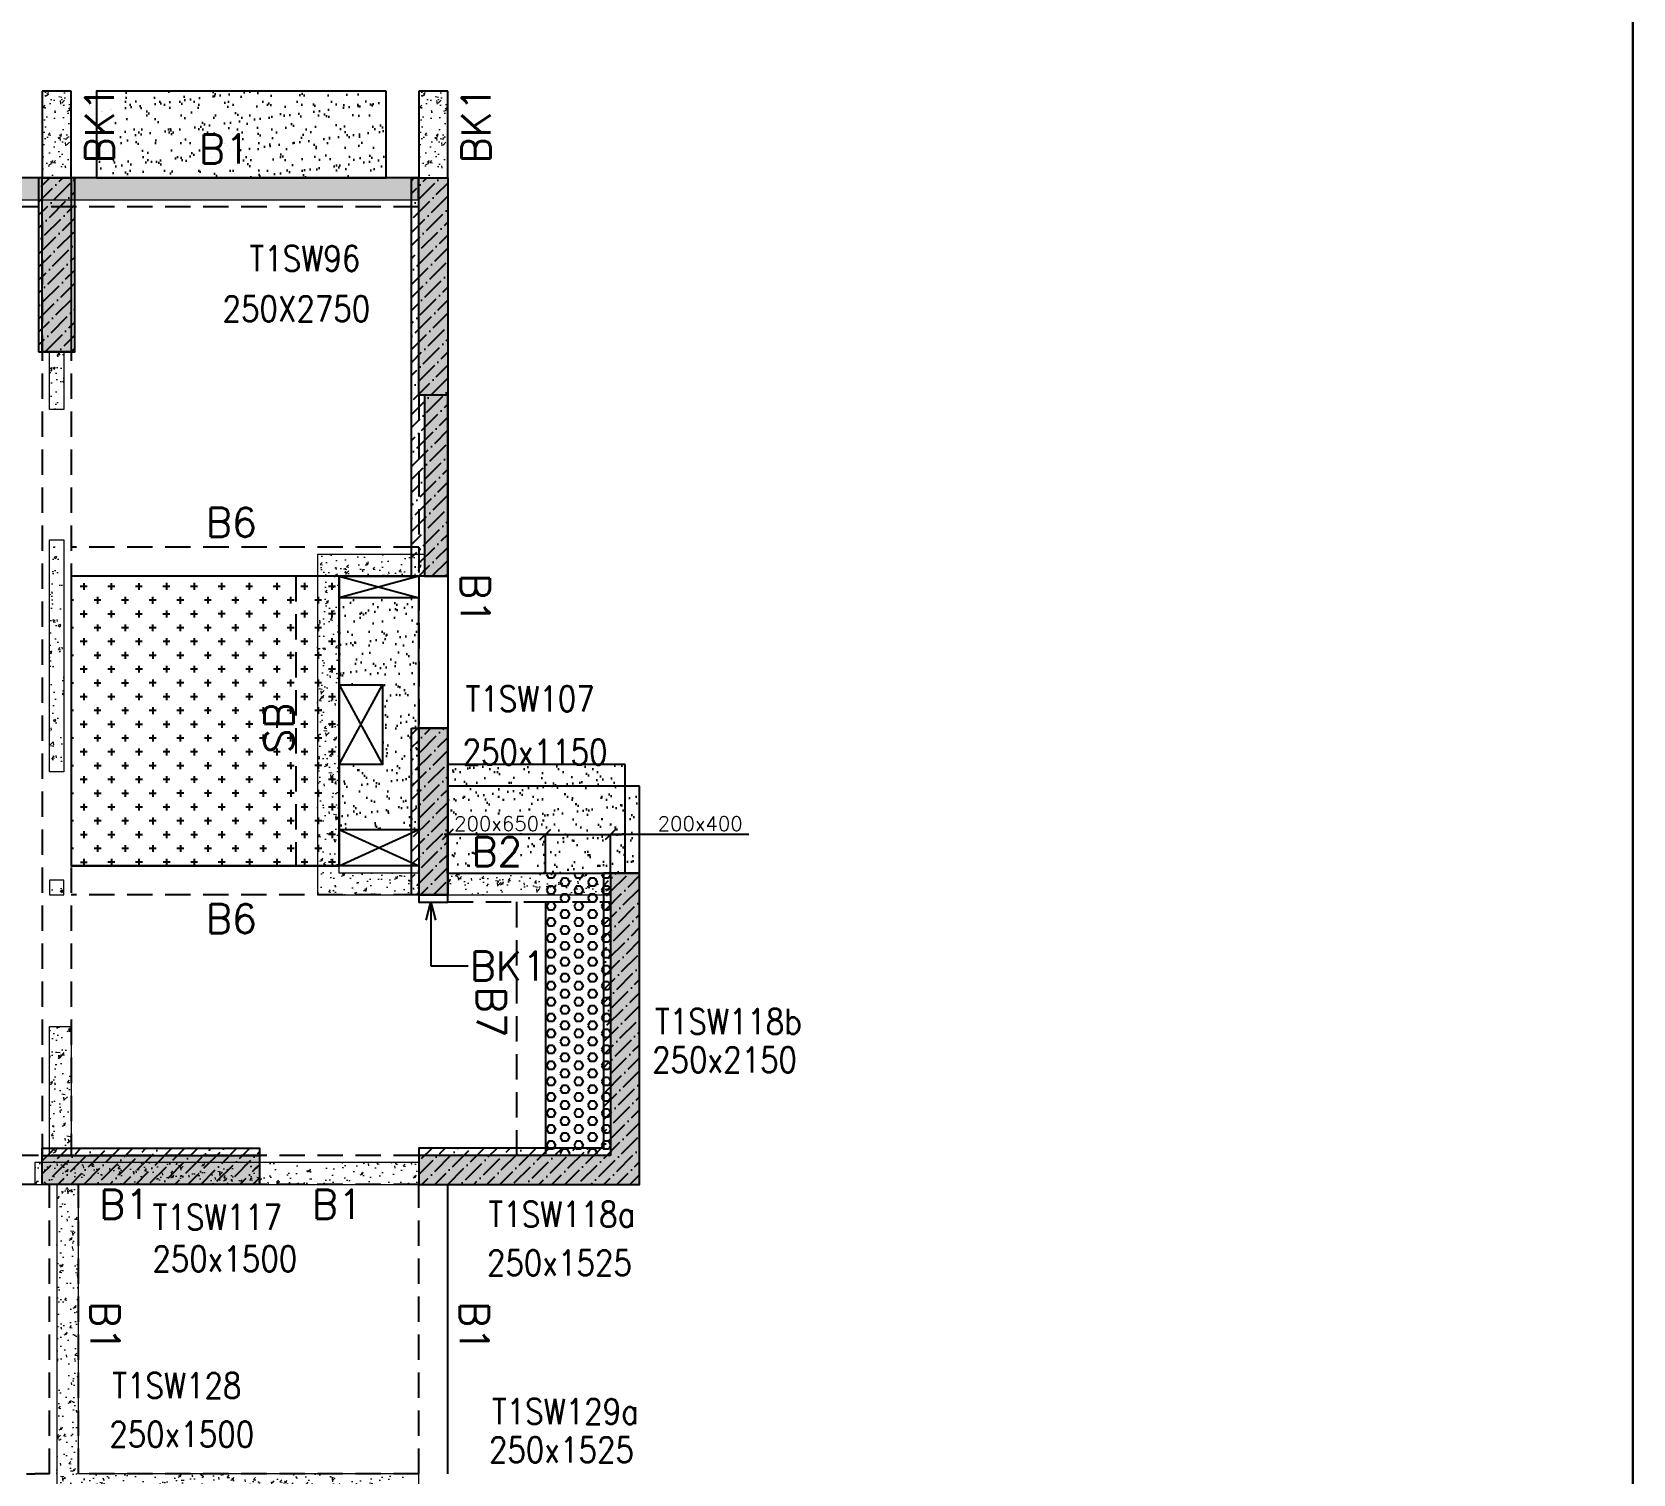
# Model space of a CAD drawing. Header units: millimetres. Extents: x 1078357 to 2594950, y -4969473 to -4636555.
# Drawn here: x 1192983 to 1204038, y -4664941 to -4654983 of the extents above; entities that cross this region are included whole.
import ezdxf

# ---------------------------------------------------------------- set-up
doc = ezdxf.new("R2010")
doc.units = ezdxf.units.MM
doc.header["$PDMODE"] = 35
for name, pattern in [('CONTINOUS', [0]), ('HIDDEN', [0.375, 0.25, -0.125]), ('New Retail block$0$CONTINOUS', [0])]:
    doc.linetypes.add(name, pattern=pattern)
doc.layers.get('0').update_dxf_attribs({"lineweight": 0})
doc.layers.get('Defpoints').update_dxf_attribs({"lineweight": 0})
for name, color, linetype in [('B-200x325', 201, 'HIDDEN'), ('B-200x375', 41, 'HIDDEN'), ('B-200x400', 44, 'HIDDEN'), ('B-200x650', 241, 'HIDDEN'), ('B-300xSLAB THK.', 151, 'Continuous'), ('BK1-200x650', 241, 'HIDDEN'), ('DC BEAM NO.', 7, 'Continuous'), ('DROP SLAB', 8, 'Continuous'), ('S-COLUMN_SHEAR WALL', 1, 'Continuous'), ('S-PROJECTION', 54, 'New Retail block$0$CONTINOUS'), ('SLAB FOLD', 8, 'Continuous'), ('UP TO GFRS', 1, 'Continuous')]:
    doc.layers.add(name, color=color, linetype=linetype)
for name, color, linetype, lineweight in [('Boundary', 40, 'Continuous', 30), ('COL. NO.', 30, 'Continuous', 25), ('COL. SIZE', 7, 'Continuous', 25), ('DIM', 9, 'Continuous', 25), ('HATCH', 8, 'Continuous', 30), ('S-NON STR RCC WALL', 8, 'Continuous', 0)]:
    doc.layers.add(name, color=color, linetype=linetype, lineweight=lineweight)
doc.styles.add('Roman', font='romans')
doc.styles.add('ROMANS', font='romans.shx', dxfattribs={"width": 0.85})
doc.dimstyles.new('HARESH', dxfattribs={"dimtxt": 150, "dimasz": 75, "dimexe": 0, "dimexo": 0, "dimgap": 25, "dimtad": 1, "dimdec": 0, "dimdsep": 46, "dimtxsty": 'Roman', "dimblk": 'OBLIQUE', "dimcen": 225, "dimdle": 25, "dimclrd": 2, "dimclre": 2, "dimclrt": 7, "dimadec": 8, "dimazin": 1, "dimtfac": 1, "dimtdec": 0, "dimtmove": 0, "dimatfit": 0, "dimfxl": 1, "dimlwd": -1, "dimlwe": -1, "dimarcsym": 0})
pattern_1 = [(50, (-5232816.98, 23531658.65), (182.184669, -15.93908554), [19.05, -209.55]), (355, (-5232816.98, 23531658.65), (-35.2434214, 191.0568452), [15.24, -167.6405842]), (100.4514447, (-5232801.8, 23531657.33), (146.9412471, 175.1177519), [16.1900088, -178.0902446]), (46.1842, (-5232816.98, 23531709.45), (271.0790409, -42.042328), [28.575, -314.325]), (96.6355576, (-5232794.4, 23531705.95), (237.404134, 247.4261246), [24.2850231, -267.1356082]), (351.1841512, (-5232816.98, 23531709.45), (237.404134, 247.4261246), [22.859967, -251.459732]), (21, (-5232791.58, 23531696.75), (151.6143913, -102.2651982), [19.05, -209.55]), (326, (-5232791.58, 23531696.75), (61.8020283, 184.1879661), [15.24, -167.64]), (71.451445, (-5232778.95, 23531688.23), (213.4164193, 81.9227689), [16.1900088, -178.0899376]), (37.5, (-5232816.985, 23531658.653), (3.08860325, 84.55503887), [0, -165.608, 0, -170.18, 0, -168.275]), (7.5, (-5232816.985, 23531658.65), (66.8196625, 100.18057482), [0, -97.028, 0, -161.798, 0, -64.135]), (327.5, (-5232873.63, 23531658.65), (135.59059517, -5.728744), [0, -63.5, 0, -198.12, 0, -262.89]), (317.5, (-5232899.03, 23531658.65), (148.1291814, 25.42649103), [0, -82.55, 0, -131.572, 0, -186.69])]
pattern_2 = [(45, (903512.135, -4613405.35), (33.67596, 123.478522), [158.75, -31.75, 0, -31.75])]

# ---------------------------------------------------------------- blocks, each defined once
blk = doc.blocks.new('_Oblique')
at = {"color": 0, "linetype": 'ByBlock', "lineweight": -2}
blk.add_line((-0.5, -0.5), (0.5, 0.5), dxfattribs=at)
blk = doc.blocks.new('*D1618')
at = {"layer": 'Defpoints', "color": 0, "ltscale": 700, "transparency": 16777216}
for p in [(1196978, -4660525), (1196528, -4660791, 0), (1196978, -4660791, 0)]:
    blk.add_point(p, dxfattribs=at)
at = {"layer": 'DIM', "color": 2, "ltscale": 700, "transparency": 16777216}
for p, q in [((1196528, -4660525), (1196453, -4660525)), ((1196528, -4660791), (1196528, -4660525)), ((1196528, -4660525), (1196978, -4660525)), ((1196528, -4660525), (1196978, -4660525)), ((1196978, -4660791), (1196978, -4660525)), ((1196978, -4660525), (1197053, -4660525)), ((1197934, -4660525), (1196978, -4660525))]:
    blk.add_line(p, q, dxfattribs=at)
at = {"layer": 'DIM', "color": 2, "ltscale": 700, "transparency": 16777216, "xscale": 75, "yscale": 75, "zscale": 75}
blk.add_blockref('_Oblique', (1196528, -4660525), dxfattribs=at)
at = {"layer": 'DIM', "color": 2, "ltscale": 700, "transparency": 16777216, "xscale": 75, "yscale": 75, "zscale": 75, "rotation": 180}
blk.add_blockref('_Oblique', (1196978, -4660525), dxfattribs=at)
at = {"layer": 'DIM', "color": 7, "ltscale": 700, "transparency": 16777216, "insert": (1197597, -4660450), "char_height": 150, "attachment_point": 5, "style": 'Roman'}
blk.add_mtext('{\\H0.666667x;200x400}', dxfattribs=at)
blk = doc.blocks.new('*D1619')
at = {"layer": 'Defpoints', "color": 0, "ltscale": 700, "transparency": 16777216}
for p in [(1195853, -4660525), (1195853, -4660791, 0), (1196528, -4660791)]:
    blk.add_point(p, dxfattribs=at)
at = {"layer": 'DIM', "color": 2, "ltscale": 700, "transparency": 16777216}
for p, q in [((1196553, -4660525), (1195828, -4660525)), ((1195853, -4660791), (1195853, -4660525)), ((1196528, -4660791), (1196528, -4660525))]:
    blk.add_line(p, q, dxfattribs=at)
at = {"layer": 'DIM', "color": 2, "ltscale": 700, "transparency": 16777216, "xscale": 75, "yscale": 75, "zscale": 75, "rotation": 180}
blk.add_blockref('_Oblique', (1195853, -4660525), dxfattribs=at)
at = {"layer": 'DIM', "color": 2, "ltscale": 700, "transparency": 16777216, "xscale": 75, "yscale": 75, "zscale": 75}
blk.add_blockref('_Oblique', (1196528, -4660525), dxfattribs=at)
at = {"layer": 'DIM', "color": 7, "ltscale": 700, "transparency": 16777216, "insert": (1196191, -4660450), "char_height": 150, "attachment_point": 5, "style": 'Roman'}
blk.add_mtext('{\\H0.666667x;200x650}', dxfattribs=at)

msp = doc.modelspace()

# ---------------------------------------------------------------- hatches: boundary and pattern name
at = {"layer": 'DROP SLAB'}
h = msp.add_hatch(dxfattribs=at)
h.set_pattern_fill('CROSS', color=8, scale=15, angle=0.03079)
h.set_pattern_definition([(180.03079016, (-2157838.37, 9381715.23), (-95.1987999, -95.3011726), [47.625, -142.875]), (270.03079016, (-2157862.2, 9381739.03), (95.3011726, -95.1987999), [47.625, -142.875])])
h.paths.add_polyline_path([(1195104.2, -4658741.4), (1193253.3, -4658741.4), (1193253.3, -4660741.2), (1195104.2, -4660741.2)])
at = {"layer": 'HATCH'}
h = msp.add_hatch(dxfattribs=at)
h.set_pattern_fill('AR-SAND', color=8, scale=3, angle=179.97015)
h.set_pattern_definition([(37.4701541, (-1799280.2, 9331579.07), (-4.7236114, 146.8264517), [0, -115.824, 0, -129.54, 0, -123.825]), (7.4701541, (-1799280.2, 9331579.07), (134.9689868, 214.9772528), [0, -62.484, 0, -104.394, 0, -40.005]), (327.4701541, (-1799373.92, 9331579.12), (237.2979035, 0.3075449), [0, -38.1, 0, -137.16, 0, -179.07]), (317.4701541, (-1799373.92, 9331579.12), (229.1017424, 66.759465), [0, -19.05, 0, -89.916, 0, -102.87])])
h.paths.add_polyline_path([(1195428.3, -4655391.2), (1193428.3, -4655391.2), (1193428.3, -4655991.2), (1195428.3, -4655991.2)])
h = msp.add_hatch(dxfattribs=at)
h.set_pattern_fill('AR-SAND', color=8, scale=3, angle=0.02985)
h.set_pattern_definition([(37.47015413, (-3836394.31, 18699654.23), (-4.72361136, 146.8264517), [0, -115.824, 0, -129.54, 0, -123.825]), (7.4701541, (-3836394.3, 18699654.23), (134.9689868, 214.9772528), [0, -62.484, 0, -104.394, 0, -40.005]), (327.4701541, (-3836488.03, 18699654.28), (237.2979035, 0.3075449), [0, -38.1, 0, -137.16, 0, -179.07]), (317.4701541, (-3836488.03, 18699654.28), (229.1017424, 66.759465), [0, -19.05, 0, -89.916, 0, -102.87])])
edge = h.paths.add_edge_path()
edge.add_line((1195638.7, -4658891.2), (1195104.2, -4658891.2))
edge.add_line((1195104.2, -4658891.2), (1195104.2, -4659491.2))
edge.add_line((1195104.2, -4659491.2), (1195403.4, -4659491.2))
edge.add_line((1195403.4, -4659491.2), (1195403.4, -4660041.2))
edge.add_line((1195403.4, -4660041.2), (1195103.3, -4660041.1))
edge.add_line((1195103.3, -4660041.1), (1195103.3, -4660491.2))
edge.add_line((1195103.3, -4660491.2), (1195653.3, -4660491.2))
edge.add_line((1195653.3, -4660491.2), (1195653.4, -4658891.2))
h = msp.add_hatch(dxfattribs=at)
h.set_pattern_fill('AR-SAND', color=8, scale=3, angle=179.97015)
h.set_pattern_definition([(37.4701541, (-2896504.59, 14015598.24), (-4.72361136, 146.8264517), [0, -115.824, 0, -129.54, 0, -123.825]), (7.4701541, (-2896504.59, 14015598.24), (134.9689868, 214.9772528), [0, -62.484, 0, -104.394, 0, -40.005]), (327.4701541, (-2896598.32, 14015598.29), (237.2979035, 0.3075449), [0, -38.1, 0, -137.16, 0, -179.07]), (317.4701541, (-2896598.32, 14015598.3), (229.1017424, 66.759465), [0, -19.05, 0, -89.916, 0, -102.87])])
h.paths.add_polyline_path([(1197078.4, -4660041.1), (1195853.7, -4660041.1), (1195853.7, -4660791.1), (1197078.4, -4660791.1)])
h = msp.add_hatch(dxfattribs=at)
h.set_pattern_fill('AR-SAND', color=8, scale=3, angle=179.97015)
h.set_pattern_definition([(37.4701541, (-2896504.91, 14015598.26), (-4.72361136, 146.8264517), [0, -115.824, 0, -129.54, 0, -123.825]), (7.4701541, (-2896504.91, 14015598.26), (134.9689868, 214.9772528), [0, -62.484, 0, -104.394, 0, -40.005]), (327.4701541, (-2896598.64, 14015598.31), (237.2979035, 0.3075449), [0, -38.1, 0, -137.16, 0, -179.07]), (317.4701541, (-2896598.64, 14015598.3), (229.1017424, 66.759465), [0, -19.05, 0, -89.916, 0, -102.87])])
h.paths.add_polyline_path([(1197178.4, -4660191.2), (1195853.3, -4660191.2), (1195853.3, -4660791.2), (1197178.4, -4660791.2)])
at = {"layer": 'S-COLUMN_SHEAR WALL', "lineweight": 25}
h = msp.add_hatch(color=1, dxfattribs=at)
h.dxf.hatch_style = 1
h.paths.add_polyline_path([(1193053.5, -4657191.3), (1193253.5, -4657191.3), (1193253.5, -4655991.3), (1193053.5, -4655991.3)])
at = {"layer": 'S-COLUMN_SHEAR WALL', "lineweight": 25, "extrusion": (-1.00316e-06, 2.11765e-11, 1)}
h = msp.add_hatch(color=1, dxfattribs=at)
h.dxf.hatch_style = 1
h.paths.add_polyline_path([(1195653.5, -4655991.3), (1195853.5, -4655991.3), (1195853.5, -4657491.2), (1195653.5, -4657491.2)])
at = {"layer": 'S-COLUMN_SHEAR WALL', "lineweight": 25, "extrusion": (-1.00316e-06, -2.11765e-11, 1)}
h = msp.add_hatch(color=1, dxfattribs=at)
h.dxf.hatch_style = 1
h.paths.add_polyline_path([(1195693.5, -4658741.4), (1195853.5, -4658741.4), (1195853.5, -4657491.2), (1195693.5, -4657491.2)])
at = {"layer": 'S-COLUMN_SHEAR WALL', "lineweight": 25, "extrusion": (-1.00316e-06, 2.11765e-11, 1)}
h = msp.add_hatch(color=1, dxfattribs=at)
h.dxf.hatch_style = 1
h.paths.add_polyline_path([(1195653.5, -4660941.3), (1195853.5, -4660941.3), (1195853.5, -4659791.2), (1195653.5, -4659791.2)])
h = msp.add_hatch(color=1, dxfattribs=at)
h.dxf.hatch_style = 1
h.paths.add_polyline_path([(1196978.5, -4662741.3), (1195653.5, -4662741.3), (1195653.5, -4662941.3), (1197178.5, -4662941.3), (1197178.5, -4660791.3), (1196978.5, -4660791.3)])
at = {"layer": 'S-COLUMN_SHEAR WALL', "lineweight": 25}
h = msp.add_hatch(color=1, dxfattribs=at)
h.dxf.hatch_style = 1
h.paths.add_polyline_path([(1193053.5, -4662741.2), (1194553.5, -4662741.2), (1194553.5, -4662941.2), (1193053.5, -4662941.2)])
at = {"layer": 'S-NON STR RCC WALL'}
h = msp.add_hatch(dxfattribs=at)
h.set_pattern_fill('AR-CONC', color=256, angle=180)
h.set_pattern_definition([(50, (-7340791.4, 32899697.03), (182.184669, -15.93908554), [19.05, -209.55]), (355, (-7340791.4, 32899697.03), (-35.2434214, 191.0568452), [15.24, -167.6405842]), (100.4514447, (-7340776.21, 32899695.7), (146.9412471, 175.1177519), [16.1900088, -178.0902446]), (46.1842, (-7340791.4, 32899747.83), (271.0790409, -42.0423279), [28.575, -314.325]), (96.6355576, (-7340768.8, 32899744.32), (237.404134, 247.4261246), [24.2850231, -267.1356082]), (351.1841512, (-7340791.4, 32899747.83), (237.404134, 247.4261246), [22.859967, -251.459732]), (21, (-7340766, 32899735.13), (151.61439127, -102.2651982), [19.05, -209.55]), (326, (-7340766, 32899735.13), (61.80202835, 184.1879661), [15.24, -167.64]), (71.451445, (-7340753.36, 32899726.6), (213.4164193, 81.9227689), [16.1900088, -178.0899376]), (37.5, (-7340791.396, 32899697.03), (3.08860325, 84.55503887), [0, -165.608, 0, -170.18, 0, -168.275]), (7.5, (-7340791.4, 32899697.03), (66.8196625, 100.18057482), [0, -97.028, 0, -161.798, 0, -64.135]), (327.5, (-7340848.04, 32899697.03), (135.59059517, -5.72874399), [0, -63.5, 0, -198.12, 0, -262.89]), (317.5, (-7340873.44, 32899697.03), (148.1291814, 25.42649103), [0, -82.55, 0, -131.572, 0, -186.69])])
h.paths.add_polyline_path([(1193253.4, -4655991.2), (1193253.4, -4655391.2), (1193053.4, -4655391.2), (1193053.4, -4655991.2), (1193253.4, -4655991.2)], is_closed=False)
h = msp.add_hatch(dxfattribs=at)
h.set_pattern_fill('AR-CONC', color=256, angle=180)
h.set_pattern_definition([(50, (-7338191.4, 32899697.03), (182.184669, -15.93908554), [19.05, -209.55]), (355, (-7338191.4, 32899697.03), (-35.2434214, 191.0568452), [15.24, -167.6405842]), (100.4514447, (-7338176.21, 32899695.7), (146.9412471, 175.1177519), [16.1900088, -178.0902446]), (46.1842, (-7338191.4, 32899747.83), (271.0790409, -42.0423279), [28.575, -314.325]), (96.6355576, (-7338168.8, 32899744.32), (237.404134, 247.4261246), [24.2850231, -267.1356082]), (351.1841512, (-7338191.4, 32899747.83), (237.404134, 247.4261246), [22.859967, -251.459732]), (21, (-7338166, 32899735.13), (151.61439127, -102.2651982), [19.05, -209.55]), (326, (-7338166, 32899735.13), (61.80202835, 184.1879661), [15.24, -167.64]), (71.451445, (-7338153.36, 32899726.6), (213.4164193, 81.9227689), [16.1900088, -178.0899376]), (37.5, (-7338191.396, 32899697.03), (3.08860325, 84.55503887), [0, -165.608, 0, -170.18, 0, -168.275]), (7.5, (-7338191.4, 32899697.03), (66.8196625, 100.18057482), [0, -97.028, 0, -161.798, 0, -64.135]), (327.5, (-7338248.04, 32899697.03), (135.59059517, -5.72874399), [0, -63.5, 0, -198.12, 0, -262.89]), (317.5, (-7338273.44, 32899697.03), (148.1291814, 25.42649103), [0, -82.55, 0, -131.572, 0, -186.69])])
h.paths.add_polyline_path([(1195853.4, -4655991.2), (1195853.4, -4655391.2), (1195653.4, -4655391.2), (1195653.4, -4655991.2), (1195853.4, -4655991.2)], is_closed=False)
h = msp.add_hatch(dxfattribs=at)
h.set_pattern_fill('AR-CONC', color=256)
h.set_pattern_definition([(50, (-4135592.27, 18847639.47), (182.184669, -15.9390855), [19.05, -209.55]), (355, (-4135592.27, 18847639.47), (-35.2434214, 191.0568452), [15.24, -167.6405842]), (100.4514447, (-4135577.09, 18847638.14), (146.9412471, 175.1177519), [16.1900088, -178.0902446]), (46.1842, (-4135592.27, 18847690.27), (271.0790409, -42.042328), [28.575, -314.325]), (96.6355576, (-4135569.68, 18847686.76), (237.404134, 247.4261246), [24.285023, -267.1356082]), (351.1841512, (-4135592.27, 18847690.27), (237.404134, 247.4261246), [22.859967, -251.459732]), (21, (-4135566.87, 18847677.57), (151.6143913, -102.2651982), [19.05, -209.55]), (326, (-4135566.87, 18847677.57), (61.8020283, 184.1879661), [15.24, -167.64]), (71.451445, (-4135554.23, 18847669.04), (213.4164193, 81.9227689), [16.1900088, -178.0899376]), (37.5, (-4135592.27, 18847639.466), (3.08860325, 84.55503887), [0, -165.608, 0, -170.18, 0, -168.275]), (7.5, (-4135592.27, 18847639.47), (66.8196625, 100.18057482), [0, -97.028, 0, -161.798, 0, -64.135]), (327.5, (-4135648.91, 18847639.466), (135.59059517, -5.728744), [0, -63.5, 0, -198.12, 0, -262.89]), (317.5, (-4135674.31, 18847639.47), (148.1291814, 25.42649103), [0, -82.55, 0, -131.572, 0, -186.69])])
h.paths.add_polyline_path([(1185778.3, -4655991.2), (1185453.3, -4655991.2), (1185453.3, -4656141.2), (1185778.3, -4656141.2)])
h.paths.add_polyline_path([(1187578.3, -4655991.2), (1185778.3, -4655991.2), (1185778.3, -4656141.2), (1187578.3, -4656141.2)])
h.paths.add_polyline_path([(1193528.3, -4655991.2), (1192778.3, -4655991.2), (1192778.3, -4656141.2), (1193528.3, -4656141.2)])
h.paths.add_polyline_path([(1192778.3, -4655991.2), (1190978.3, -4655991.2), (1190978.3, -4656141.2), (1192778.3, -4656141.2)])
h.paths.add_polyline_path([(1188328.3, -4655991.2), (1187578.3, -4655991.2), (1187578.3, -4656141.2), (1188328.3, -4656141.2)])
h.paths.add_polyline_path([(1190128.3, -4655991.2), (1188328.3, -4655991.2), (1188328.3, -4656141.2), (1190128.3, -4656141.2)])
h.paths.add_polyline_path([(1195650.4, -4655991.2), (1195328.3, -4655991.2), (1195328.3, -4656141.2), (1195650.4, -4656141.2)])
h.paths.add_polyline_path([(1190978.3, -4655991.2), (1190653.3, -4655991.2), (1190653.3, -4656141.2), (1190978.3, -4656141.2)])
h.paths.add_polyline_path([(1190453.3, -4655991.2), (1190128.3, -4655991.2), (1190128.3, -4656141.2), (1190453.3, -4656141.2)])
h.paths.add_polyline_path([(1195328.3, -4655991.2), (1193528.3, -4655991.2), (1193528.3, -4656141.2), (1195328.3, -4656141.2)])
h = msp.add_hatch(dxfattribs=at)
h.set_pattern_fill('AR-CONC', color=256, angle=180)
h.set_pattern_definition([(50, (1193166.75, -4472621.5), (182.18467, -15.93909), [19.05, -209.55]), (355, (1193166.75, -4472621.5), (-35.24342, 191.05685), [15.24, -167.64058]), (100.45144, (1193181.93, -4472622.83), (146.94125, 175.11775), [16.19, -178.09024]), (46.1842, (1193166.75, -4472570.7), (271.07904, -42.04233), [28.575, -314.325]), (96.63556, (1193189.34, -4472574.2), (237.40413, 247.42612), [24.28502, -267.1356]), (351.18415, (1193166.75, -4472570.7), (237.40413, 247.42612), [22.85997, -251.45973]), (21, (1193192.15, -4472583.4), (151.61439, -102.2652), [19.05, -209.55]), (326, (1193192.15, -4472583.4), (61.80203, 184.18797), [15.24, -167.64]), (71.45144, (1193204.79, -4472591.93), (213.41642, 81.92277), [16.19, -178.08994]), (37.5, (1193166.75, -4472621.507), (3.088603, 84.55504), [0, -165.608, 0, -170.18, 0, -168.275]), (7.5, (1193166.75, -4472621.51), (66.819663, 100.180575), [0, -97.028, 0, -161.798, 0, -64.135]), (327.5, (1193110.11, -4472621.507), (135.590595, -5.728744), [0, -63.5, 0, -198.12, 0, -262.89]), (317.5, (1193084.71, -4472621.51), (148.12918, 25.42649), [0, -82.55, 0, -131.572, 0, -186.69])])
h.paths.add_polyline_path([(1193103.4, -4657191.2), (1193203.4, -4657191.2), (1193203.3, -4657591.2), (1193103.3, -4657591.2)])
h = msp.add_hatch(dxfattribs=at)
h.set_pattern_fill('AR-CONC', color=256, angle=180)
h.set_pattern_definition([(50, (2290391.47, -9156640.7), (182.184669, -15.9390855), [19.05, -209.55]), (355, (2290391.47, -9156640.7), (-35.2434214, 191.056845), [15.24, -167.640584]), (100.4514447, (2290406.65, -9156642.02), (146.941247, 175.117752), [16.190009, -178.0902446]), (46.1842, (2290391.47, -9156589.9), (271.079041, -42.042328), [28.575, -314.325]), (96.6355576, (2290414.06, -9156593.4), (237.404134, 247.426125), [24.285023, -267.135608]), (351.184151, (2290391.47, -9156589.9), (237.404134, 247.426125), [22.859967, -251.459732]), (21, (2290416.87, -9156602.6), (151.6143913, -102.265198), [19.05, -209.55]), (326, (2290416.87, -9156602.6), (61.802028, 184.187966), [15.24, -167.64]), (71.451445, (2290429.5, -9156611.12), (213.416419, 81.922769), [16.190009, -178.0899376]), (37.5, (2290391.47, -9156640.694), (3.08860325, 84.5550389), [0, -165.608, 0, -170.18, 0, -168.275]), (7.5, (2290391.47, -9156640.69), (66.8196625, 100.1805748), [0, -97.028, 0, -161.798, 0, -64.135]), (327.5, (2290334.825, -9156640.694), (135.5905952, -5.728744), [0, -63.5, 0, -198.12, 0, -262.89]), (317.5, (2290309.43, -9156640.69), (148.1291814, 25.426491), [0, -82.55, 0, -131.572, 0, -186.69])])
h.paths.add_polyline_path([(1193103.3, -4658491.2), (1193203.3, -4658491.2), (1193203.3, -4660091.2), (1193103.3, -4660091.2)])
h = msp.add_hatch(dxfattribs=at)
h.set_pattern_fill('AR-CONC', color=256)
h.set_pattern_definition(pattern_1)
h.paths.add_polyline_path([(1194953.3, -4658591.2), (1194953.3, -4660941.2), (1195653.3, -4660941.2), (1195653.3, -4660791.2), (1195103.3, -4660791.2), (1195103.3, -4658741.2), (1195693.4, -4658741.2), (1195693.4, -4658591.2)])
h = msp.add_hatch(dxfattribs=at)
h.set_pattern_fill('AR-CONC', color=256, angle=180)
h.set_pattern_definition([(50, (2290378.25, -9158005.36), (182.184669, -15.9390855), [19.05, -209.55]), (355, (2290378.25, -9158005.36), (-35.2434214, 191.056845), [15.24, -167.640584]), (100.4514447, (2290393.44, -9158006.69), (146.941247, 175.117752), [16.190009, -178.0902446]), (46.1842, (2290378.25, -9157954.56), (271.079041, -42.042328), [28.575, -314.325]), (96.6355576, (2290400.84, -9157958.06), (237.404134, 247.426125), [24.285023, -267.135608]), (351.184151, (2290378.25, -9157954.56), (237.404134, 247.426125), [22.859967, -251.459732]), (21, (2290403.65, -9157967.26), (151.6143913, -102.265198), [19.05, -209.55]), (326, (2290403.65, -9157967.26), (61.802028, 184.187966), [15.24, -167.64]), (71.451445, (2290416.29, -9157975.78), (213.416419, 81.922769), [16.190009, -178.0899376]), (37.5, (2290378.25, -9158005.36), (3.08860325, 84.5550389), [0, -165.608, 0, -170.18, 0, -168.275]), (7.5, (2290378.25, -9158005.36), (66.8196625, 100.1805748), [0, -97.028, 0, -161.798, 0, -64.135]), (327.5, (2290321.61, -9158005.36), (135.5905952, -5.728744), [0, -63.5, 0, -198.12, 0, -262.89]), (317.5, (2290296.21, -9158005.36), (148.1291814, 25.426491), [0, -82.55, 0, -131.572, 0, -186.69])])
h.paths.add_polyline_path([(1193103.3, -4660941.2), (1193203.3, -4660941.2), (1193203.3, -4660841.2), (1193103.3, -4660841.2)])
h = msp.add_hatch(dxfattribs=at)
h.set_pattern_fill('AR-CONC', color=256)
h.set_pattern_definition(pattern_1)
h.paths.add_polyline_path([(1196978.3, -4660791.2), (1195853.3, -4660791.2), (1195853.3, -4660941.2), (1196978.3, -4660941.2)])
h = msp.add_hatch(dxfattribs=at)
h.set_pattern_fill('AR-CONC', color=256, angle=180)
h.set_pattern_definition([(50, (-6258431.45, 28215677.83), (182.184669, -15.93908554), [19.05, -209.55]), (355, (-6258431.45, 28215677.83), (-35.2434214, 191.0568452), [15.24, -167.6405842]), (100.4514447, (-6258416.26, 28215676.5), (146.9412471, 175.1177519), [16.1900088, -178.0902446]), (46.1842, (-6258431.45, 28215728.63), (271.0790409, -42.042328), [28.575, -314.325]), (96.6355576, (-6258408.86, 28215725.13), (237.404134, 247.4261246), [24.2850231, -267.1356082]), (351.1841512, (-6258431.45, 28215728.63), (237.404134, 247.4261246), [22.859967, -251.459732]), (21, (-6258406.05, 28215715.93), (151.6143913, -102.2651982), [19.05, -209.55]), (326, (-6258406.05, 28215715.93), (61.8020283, 184.1879661), [15.24, -167.64]), (71.451445, (-6258393.41, 28215707.41), (213.4164193, 81.9227689), [16.1900088, -178.0899376]), (37.5, (-6258431.446, 28215677.833), (3.08860325, 84.55503887), [0, -165.608, 0, -170.18, 0, -168.275]), (7.5, (-6258431.45, 28215677.83), (66.8196625, 100.18057482), [0, -97.028, 0, -161.798, 0, -64.135]), (327.5, (-6258488.09, 28215677.83), (135.59059517, -5.72874399), [0, -63.5, 0, -198.12, 0, -262.89]), (317.5, (-6258513.49, 28215677.83), (148.1291814, 25.42649103), [0, -82.55, 0, -131.572, 0, -186.69])])
h.paths.add_polyline_path([(1193103.3, -4661851.2), (1193253.3, -4661851.2), (1193253.3, -4662741.1), (1193103.3, -4662741.1)])
h = msp.add_hatch(dxfattribs=at)
h.set_pattern_fill('AR-CONC', color=256)
h.set_pattern_definition([(50, (-4135592.27, 18847639.47), (182.184669, -15.9390855), [19.05, -209.55]), (355, (-4135592.27, 18847639.47), (-35.2434214, 191.0568452), [15.24, -167.6405842]), (100.4514447, (-4135577.09, 18847638.14), (146.9412471, 175.1177519), [16.1900088, -178.0902446]), (46.1842, (-4135592.27, 18847690.27), (271.0790409, -42.042328), [28.575, -314.325]), (96.6355576, (-4135569.68, 18847686.76), (237.404134, 247.4261246), [24.285023, -267.1356082]), (351.1841512, (-4135592.27, 18847690.27), (237.404134, 247.4261246), [22.859967, -251.459732]), (21, (-4135566.87, 18847677.57), (151.6143913, -102.2651982), [19.05, -209.55]), (326, (-4135566.87, 18847677.57), (61.8020283, 184.1879661), [15.24, -167.64]), (71.451445, (-4135554.23, 18847669.04), (213.4164193, 81.9227689), [16.1900088, -178.0899376]), (37.5, (-4135592.27, 18847639.466), (3.08860325, 84.55503887), [0, -165.608, 0, -170.18, 0, -168.275]), (7.5, (-4135592.27, 18847639.47), (66.8196625, 100.18057482), [0, -97.028, 0, -161.798, 0, -64.135]), (327.5, (-4135648.91, 18847639.466), (135.59059517, -5.728744), [0, -63.5, 0, -198.12, 0, -262.89]), (317.5, (-4135674.31, 18847639.47), (148.1291814, 25.42649103), [0, -82.55, 0, -131.572, 0, -186.69])])
h.paths.add_polyline_path([(1195653.3, -4662941.2), (1195653.3, -4662791.2), (1193003.3, -4662791.2), (1193003.3, -4662941.2), (1193153.3, -4662941.2), (1193153.3, -4665091.2), (1195653.3, -4665091.2), (1195653.3, -4664941.2), (1193303.3, -4664941.2), (1193303.4, -4662941.2)])
at = {"layer": 'SLAB FOLD', "ltscale": 1000}
h = msp.add_hatch(dxfattribs=at)
h.set_pattern_fill('HEX', color=8, scale=10, angle=180)
h.set_pattern_definition([(180, (12053.804, 210033.016), (-7e-15, -54.99261315), [31.75, -63.5]), (300, (12053.804, 210033.016), (47.625, 27.4963066), [31.75, -63.5]), (240, (12022.054, 210033.016), (47.625, -27.4963066), [31.75, -63.5])])
h.paths.add_polyline_path([(1196978.3, -4662730.6), (1196528.3, -4662730.6), (1196528.2, -4660791.2), (1196978.2, -4660791.2)])
at = {"layer": 'UP TO GFRS', "lineweight": 25}
h = msp.add_hatch(dxfattribs=at)
h.set_pattern_fill('ANSI36', color=8, scale=20)
h.set_pattern_definition(pattern_2)
h.paths.add_polyline_path([(1193028.5, -4657191.3), (1193278.5, -4657191.3), (1193278.5, -4655991.3), (1193028.5, -4655991.3)])
h = msp.add_hatch(dxfattribs=at)
h.set_pattern_fill('ANSI36', color=8, scale=20)
h.set_pattern_definition(pattern_2)
h.paths.add_polyline_path([(1195603.5, -4655991.3), (1195853.5, -4655991.3), (1195853.5, -4658741.4), (1195603.5, -4658741.4)])
h = msp.add_hatch(dxfattribs=at)
h.set_pattern_fill('ANSI36', color=8, scale=20)
h.set_pattern_definition([(45, (903512.16, -4590022.35), (33.67596, 123.478522), [158.75, -31.75, 0, -31.75])])
h.paths.add_polyline_path([(1195603.6, -4659791.2), (1195853.6, -4659791.2), (1195853.6, -4660941.2), (1195603.6, -4660941.2)])
h = msp.add_hatch(dxfattribs=at)
h.set_pattern_fill('ANSI36', color=8, scale=20)
h.set_pattern_definition(pattern_2)
h.paths.add_polyline_path([(1196928.5, -4662691.3), (1195653.5, -4662691.3), (1195653.5, -4662941.3), (1197178.5, -4662941.3), (1197178.5, -4660791.3), (1196928.5, -4660791.3)])
h = msp.add_hatch(dxfattribs=at)
h.set_pattern_fill('ANSI36', color=8, scale=20)
h.set_pattern_definition(pattern_2)
h.paths.add_polyline_path([(1193053.5, -4662691.2), (1194553.5, -4662691.2), (1194553.5, -4662941.2), (1193053.5, -4662941.2)])

# ---------------------------------------------------------------- linework, layer by layer
at = {"layer": 'B-200x325', "ltscale": 700}
for p, q in [((1195653.4, -4658541.4, 0), (1193253.4, -4658541.4, 0)), ((1195653.2, -4660941.2, 0), (1193253.4, -4660941.2, 0))]:
    msp.add_line(p, q, dxfattribs=at)
at = {"layer": 'B-200x325', "linetype": 'Continuous', "ltscale": 700}
for p, q in [((1195653.4, -4658741.4, 0), (1193253.4, -4658741.4, 0)), ((1195104.2, -4658741.4, 0), (1195104.2, -4660741.2, 0)), ((1195653.2, -4660741.2, 0), (1193253.4, -4660741.2, 0))]:
    msp.add_line(p, q, dxfattribs=at)
at = {"layer": 'B-200x375', "ltscale": 700}
msp.add_line((1196328.2, -4660991.2, 0), (1196328.2, -4662741.2, 0), dxfattribs=at)
at = {"layer": 'B-200x375', "linetype": 'Continuous', "ltscale": 700}
msp.add_line((1196528.2, -4660991.2, 0), (1196528.2, -4662730.5, 0), dxfattribs=at)
at = {"layer": 'B-200x400', "linetype": 'ByBlock', "ltscale": 500}
msp.add_line((1196528.2, -4660791.2, 0), (1196978.2, -4660791.2, 0), dxfattribs=at)
at = {"layer": 'B-200x400', "linetype": 'HIDDEN', "ltscale": 500}
msp.add_line((1196528.2, -4660991.2, 0), (1196978.2, -4660991.2, 0), dxfattribs=at)
at = {"layer": 'B-200x650', "linetype": 'CONTINOUS', "ltscale": 700}
for p, q in [((1193253.3, -4655391.2, 0), (1193053.3, -4655391.2, 0)), ((1193053.3, -4655391.2, 0), (1193053.4, -4655991.2, 0)), ((1193253.3, -4655991.2, 0), (1193253.3, -4655391.2, 0)), ((1195853.3, -4655391.2, 0), (1195653.3, -4655391.2, 0)), ((1195653.3, -4655391.2, 0), (1195653.4, -4655991.2, 0)), ((1195853.3, -4655991.2, 0), (1195853.3, -4655391.2, 0)), ((1195653.3, -4655991.2, 0), (1190653.3, -4655991.3, 0)), ((1195853.3, -4657491.1, 0), (1195853.3, -4659991.2, 0)), ((1195853.4, -4660791.2, 0), (1196528.2, -4660791.2, 0)), ((1195853.4, -4664941.2, 0), (1195853.4, -4662941.2, 0))]:
    msp.add_line(p, q, dxfattribs=at)
at = {"layer": 'B-200x650', "linetype": 'HIDDEN', "ltscale": 700}
for p, q in [((1195653.3, -4656191.2, 0), (1190653.3, -4656191.3, 0)), ((1193053.3, -4656291.2, 0), (1193053.3, -4662741.1, 0)), ((1193253.3, -4656291.2, 0), (1193253.3, -4662741.1, 0)), ((1195653.3, -4657491.1, 0), (1195653.3, -4659991.2, 0)), ((1195654.1, -4657791.2, 0), (1195653.3, -4657791.2, 0)), ((1195853.4, -4660991.2, 0), (1196528.2, -4660991.2, 0)), ((1195653.3, -4662741.1, 0), (1190653.3, -4662741.1, 0)), ((1193003.3, -4662941.1, 0), (1184778.5, -4662941.1, 0)), ((1193103.3, -4664941.2, 0), (1193103.3, -4662941.2, 0)), ((1193303.3, -4664941.2, 0), (1193303.4, -4662941.2, 0)), ((1195653.3, -4662941.1, 0), (1193303.4, -4662941.1, 0)), ((1195653.4, -4664941.2, 0), (1195653.4, -4662941.2, 0)), ((1189008.3, -4664941.2, 0), (1193003.3, -4664941.2, 0)), ((1193103.3, -4664941.2, 0), (1193003.3, -4664941.2, 0)), ((1195653.3, -4664941.2, 0), (1193303.3, -4664941.2, 0))]:
    msp.add_line(p, q, dxfattribs=at)
at = {"layer": 'B-300xSLAB THK.', "linetype": 'HIDDEN', "ltscale": 700}
for p, q in [((1194804.2, -4658741.4, 0), (1194804.2, -4660741.2, 0)), ((1195104.2, -4658741.4, 0), (1195104.2, -4660741.2, 0))]:
    msp.add_line(p, q, dxfattribs=at)
at = {"layer": 'BK1-200x650', "linetype": 'Continuous', "ltscale": 700, "elevation": 0}
msp.add_lwpolyline([(1195853.4, -4660941.3), (1195653.4, -4660941.3), (1195653.4, -4660991.4), (1195853.4, -4660991.4)], close=True, dxfattribs=at)
at = {"layer": 'Boundary', "ltscale": 700, "elevation": 0}
msp.add_lwpolyline([(1097224.7, -4636555), (1204038.4, -4636555), (1204038.4, -4684019.2), (1097224.7, -4684019.2)], close=True, dxfattribs=at)
at = {"layer": 'DROP SLAB', "color": 3, "linetype": 'CONTINOUS', "ltscale": 500}
for p, q in [((1195653.4, -4658741.2, 0), (1195103.4, -4658891.2, 0)), ((1195104.2, -4658741.4, 0), (1195653.4, -4658891.2, 0)), ((1195103.3, -4659491.1, 0), (1195403.4, -4660041.1, 0)), ((1195103.3, -4660041.1, 0), (1195403.4, -4659491.1, 0)), ((1195103.7, -4660491.3, 0), (1195653.5, -4660741.3, 0)), ((1195103.7, -4660741.3, 0), (1195653.7, -4660491.3, 0))]:
    msp.add_line(p, q, dxfattribs=at)
at = {"layer": 'DROP SLAB', "color": 3, "linetype": 'CONTINOUS', "ltscale": 500, "elevation": 0}
for points in [[(1195104.2, -4658741.4), (1193253.3, -4658741.4), (1193253.3, -4660741.2), (1195104.2, -4660741.2)], [(1195103.4, -4658741.4), (1195653.4, -4658741.4), (1195653.4, -4658891.2), (1195103.4, -4658891.2)], [(1195103.4, -4659491.1), (1195403.4, -4659491.1), (1195403.4, -4660041.2), (1195103.4, -4660041.2)], [(1195103.7, -4660491.3), (1195653.5, -4660491.3), (1195653.5, -4660741.3), (1195103.7, -4660741.3)]]:
    msp.add_lwpolyline(points, close=True, dxfattribs=at)
at = {"layer": 'S-COLUMN_SHEAR WALL', "color": 1, "lineweight": 25, "elevation": 0}
for points in [[(1193053.5, -4655991.3), (1193253.5, -4655991.3), (1193253.5, -4657191.3), (1193053.5, -4657191.3)], [(1193053.5, -4662741.2), (1194553.5, -4662741.2), (1194553.5, -4662941.2), (1193053.5, -4662941.2)]]:
    msp.add_lwpolyline(points, close=True, dxfattribs=at)
at = {"layer": 'S-COLUMN_SHEAR WALL', "color": 1, "lineweight": 25, "extrusion": (-1.00316e-06, 2.11765e-11, 1), "elevation": -1.2}
for points in [[(1195653.5, -4655991.3), (1195853.5, -4655991.3), (1195853.5, -4657491.2), (1195653.5, -4657491.2)], [(1195653.5, -4660941.3), (1195853.5, -4660941.3), (1195853.5, -4659791.2), (1195653.5, -4659791.2)]]:
    msp.add_lwpolyline(points, close=True, dxfattribs=at)
at = {"layer": 'S-COLUMN_SHEAR WALL', "color": 1, "lineweight": 25, "extrusion": (-1.00316e-06, -2.11765e-11, 1), "elevation": -1.2}
msp.add_lwpolyline([(1195693.5, -4658741.4), (1195853.5, -4658741.4), (1195853.5, -4657491.2), (1195693.5, -4657491.2)], close=True, dxfattribs=at)
at = {"layer": 'S-COLUMN_SHEAR WALL', "color": 1, "lineweight": 25, "extrusion": (-1.00316e-06, 2.11765e-11, 1), "elevation": -1.2}
msp.add_lwpolyline([(1196978.5, -4662741.3), (1195653.5, -4662741.3), (1195653.5, -4662941.3), (1197178.5, -4662941.3), (1197178.5, -4660791.3), (1196978.5, -4660791.3), (1196978.5, -4662741.3)], dxfattribs=at)
at = {"layer": 'S-NON STR RCC WALL', "elevation": 0}
for points in [[(1195650.4, -4655991.2), (1190653.3, -4655991.2), (1190653.3, -4656141.2), (1195650.4, -4656141.2)], [(1193103.4, -4657191.2), (1193203.4, -4657191.2), (1193203.3, -4657591.2), (1193103.3, -4657591.2)], [(1194953.3, -4658591.2), (1194953.3, -4660941.2), (1195653.3, -4660941.2), (1195653.3, -4660791.2), (1195103.3, -4660791.2), (1195103.3, -4658741.2), (1195693.4, -4658741.2), (1195693.4, -4658591.2)], [(1196978.3, -4660791.2), (1195853.3, -4660791.2), (1195853.3, -4660941.2), (1196978.3, -4660941.2)], [(1195653.3, -4662941.2), (1195653.3, -4662791.2), (1193003.3, -4662791.2), (1193003.3, -4662941.2), (1193153.3, -4662941.2), (1193153.3, -4665091.2), (1195653.3, -4665091.2), (1195653.3, -4664941.2), (1193303.3, -4664941.2), (1193303.4, -4662941.2)]]:
    msp.add_lwpolyline(points, close=True, dxfattribs=at)
at = {"layer": 'S-NON STR RCC WALL', "ltscale": 700, "elevation": 0}
for points in [[(1193103.3, -4658491.2), (1193203.3, -4658491.2), (1193203.3, -4660091.2), (1193103.3, -4660091.2)], [(1193103.3, -4660941.2), (1193203.3, -4660941.2), (1193203.3, -4660841.2), (1193103.3, -4660841.2)], [(1193103.3, -4661851.2), (1193253.3, -4661851.2), (1193253.3, -4662741.1), (1193103.3, -4662741.1)]]:
    msp.add_lwpolyline(points, close=True, dxfattribs=at)
at = {"layer": 'S-PROJECTION', "elevation": 0}
for points in [[(1195428.3, -4655391.2), (1193428.3, -4655391.2), (1193428.3, -4655991.2), (1195428.3, -4655991.2)], [(1197078.4, -4660041.1), (1195853.7, -4660041.1), (1195853.7, -4660791.1), (1197078.4, -4660791.1)], [(1197178.4, -4660191.2), (1195853.3, -4660191.2), (1195853.3, -4660791.2), (1197178.4, -4660791.2)]]:
    msp.add_lwpolyline(points, close=True, dxfattribs=at)
at = {"layer": 'SLAB FOLD', "color": 8, "ltscale": 1000, "elevation": 0}
msp.add_lwpolyline([(1195638.7, -4658891.2), (1195104.2, -4658891.2), (1195104.2, -4659491.2), (1195403.4, -4659491.2), (1195403.4, -4660041.2), (1195103.3, -4660041.1), (1195103.3, -4660491.2), (1195653.3, -4660491.2), (1195653.4, -4658891.2)], dxfattribs=at)
at = {"layer": 'UP TO GFRS', "color": 3, "lineweight": 25, "elevation": 0}
for points in [[(1193028.5, -4657191.3), (1193278.5, -4657191.3), (1193278.5, -4655991.3), (1193028.5, -4655991.3)], [(1195603.5, -4659791.2), (1195853.5, -4659791.2), (1195853.5, -4660941.2), (1195603.5, -4660941.2)], [(1193053.5, -4662691.2), (1194553.5, -4662691.2), (1194553.5, -4662941.2), (1193053.5, -4662941.2)]]:
    msp.add_lwpolyline(points, close=True, dxfattribs=at)
at = {"layer": 'UP TO GFRS', "color": 3, "lineweight": 25, "extrusion": (-1.00316e-06, 2.11765e-11, 1), "elevation": -1.2}
msp.add_lwpolyline([(1195603.5, -4655991.3), (1195853.5, -4655991.3), (1195853.5, -4658741.4), (1195603.5, -4658741.4)], close=True, dxfattribs=at)
at = {"layer": 'UP TO GFRS', "color": 3, "lineweight": 25, "extrusion": (-1.00316e-06, 1.91639e-11, 1), "elevation": -1.2}
msp.add_lwpolyline([(1196878.5, -4662691.3), (1195653.5, -4662691.3), (1195653.5, -4662941.3), (1197178.5, -4662941.3), (1197178.5, -4660791.3), (1196928.5, -4660791.3), (1196928.5, -4662691.3)], close=True, dxfattribs=at)

# ---------------------------------------------------------------- texts
at = {"layer": 'B-200x325', "linetype": 'Continuous', "ltscale": 700, "style": 'ROMANS'}
for p in [(1194183.9, -4658469.3, -2.7), (1194183.9, -4661206.4, -2.7)]:
    msp.add_text('B6', height=200, rotation=0.00094, dxfattribs=at).set_placement(p)
at = {"layer": 'B-200x375', "linetype": 'Continuous', "ltscale": 700, "style": 'ROMANS'}
msp.add_text('B7', height=200, rotation=269.99866, dxfattribs=at).set_placement((1196054.1, -4661576.1, -2.7))
at = {"layer": 'B-200x650', "linetype": 'HIDDEN', "ltscale": 500, "style": 'ROMANS'}
for s, rotation, p in [('BK1', 90, (1193549, -4655890.8, 50)), ('BK1', 90, (1196149, -4655890.8, 50)), ('B1', 359.99906, (1194135.4, -4655890.9, -2.7)), ('B1', 269.99906, (1195943.8, -4658721.3, -2.7)), ('B1', 359.99906, (1193446.4, -4663178.3, -2.7)), ('B1', 359.99906, (1194915.3, -4663178.4, -2.7)), ('B1', 269.99906, (1193387.2, -4663747.4, -2.7)), ('B1', 269.99906, (1195937.3, -4663747.4, -2.7))]:
    msp.add_text(s, height=200, rotation=rotation, dxfattribs=at).set_placement(p)
at = {"layer": 'B-300xSLAB THK.', "linetype": 'Continuous', "ltscale": 700, "style": 'ROMANS'}
msp.add_text('SB', height=200, rotation=90.00094, dxfattribs=at).set_placement((1194788.1, -4659965.7, -2.7))
at = {"layer": 'BK1-200x650', "linetype": 'Continuous', "ltscale": 700, "style": 'ROMANS'}
msp.add_text('BK1', height=200, rotation=359.99906, dxfattribs=at).set_placement((1196006.5, -4661533.4, -2.7))
at = {"layer": 'COL. NO.', "linetype": 'Continuous', "style": 'ROMANS', "width": 0.85}
for s, p in [('T1SW96', (1194484.5, -4656634, -320.4)), ('T1SW107', (1195976.3, -4659674.7, -320.4)), ('T1SW118b', (1197285, -4661904, -320.4)), ('T1SW117', (1193816.2, -4663254.1, -320.4)), ('T1SW118a', (1196134.8, -4663235.2, -320.4)), ('T1SW128', (1193536.4, -4664417.8, -320.4)), ('T1SW129a', (1196158.6, -4664596.8, -320.4))]:
    msp.add_text(s, height=175, dxfattribs=at).set_placement(p)
at = {"layer": 'COL. SIZE', "linetype": 'Continuous', "style": 'ROMANS', "width": 0.85}
for s, p in [('250X2750', (1194298.4, -4656982.1, -320.4)), ('250x1150', (1195956.3, -4660043.4, -320.4)), ('250x2150', (1197264.8, -4662168, -320.4)), ('250x1500', (1193813.6, -4663542.3, -320.4)), ('250x1525', (1196124.4, -4663570.6, -320.4)), ('250x1500', (1193516.4, -4664754.1, -320.4)), ('250x1525', (1196138.4, -4664860.8, -320.4))]:
    msp.add_text(s, height=175, dxfattribs=at).set_placement(p)
at = {"layer": 'DC BEAM NO.', "linetype": 'Continuous', "ltscale": 500, "style": 'ROMANS'}
msp.add_text('B2', height=200, dxfattribs=at).set_placement((1196017.7, -4660744.1, -2.7))

# ---------------------------------------------------------------- dimensions: what is measured, and where the dimension line sits
at = {"layer": 'DIM', "ltscale": 700}
dim = msp.add_linear_dim(base=(1195853.1, -4660525.2, 0), p1=(1196528.1, -4660791.2, 0), p2=(1195853.1, -4660791.2, 0), angle=180, text='{\\H0.666667x;200x650}', dimstyle='HARESH', override={"dimtxsty": 'Roman', "dimtmove": 1}, dxfattribs=at)
dim.commit()
dim.dimension.update_dxf_attribs({"geometry": '*D1619', "text_midpoint": (1196190.6, -4660450.2, 0)})
dim = msp.add_linear_dim(base=(1196978.1, -4660525.2, 0), p1=(1196528.1, -4660791.2, 0), p2=(1196978.1, -4660791.2, 0), angle=180, text='{\\H0.666667x;200x400}', dimstyle='HARESH', override={"dimtxsty": 'Roman', "dimtmove": 1}, dxfattribs=at)
dim.commit()
dim.dimension.update_dxf_attribs({"geometry": '*D1618', "text_midpoint": (1197597.5, -4660546.9, 0), "dimtype": 160})

# ---------------------------------------------------------------- leaders
at = {"layer": 'BK1-200x650', "linetype": 'Continuous', "ltscale": 700}
msp.add_leader([(1195736.9, -4660991.4, 0), (1195736.9, -4661431.2, 0), (1195995.7, -4661431.2, 0)], dimstyle='HARESH', override={"dimasz": 125, "dimgap": 25, "dimtad": 0, "dimldrblk": 'Open30'}, dxfattribs=at)

doc.saveas('drawing.dxf')
